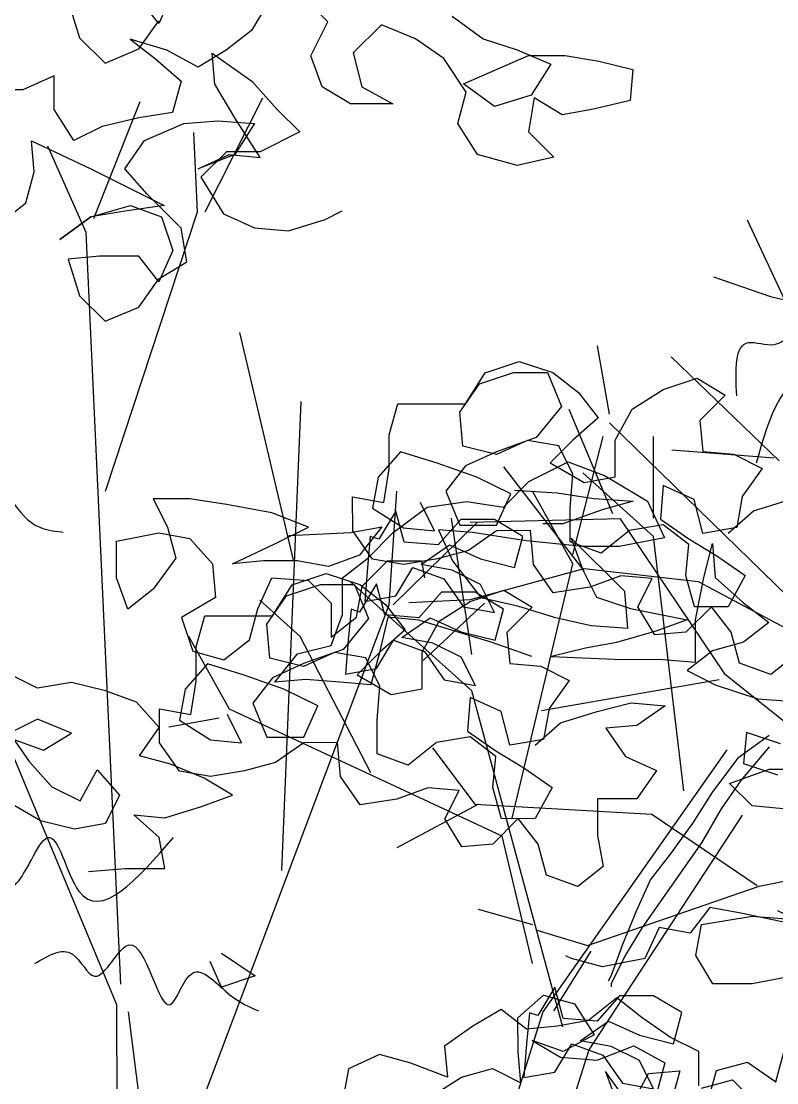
# Model space of a CAD drawing. Header units: metres. Extents: x 37 to 217, y 53 to 242.
# Drawn here: x 42.507 to 44.484, y 64.579 to 67.358 of the extents above; entities that cross this region are included whole.
import ezdxf

# ---------------------------------------------------------------- set-up
doc = ezdxf.new("R2010")
doc.units = ezdxf.units.M
doc.layers.add('DGPRO_Arboles existentes', color=7, linetype='Continuous')

# ---------------------------------------------------------------- blocks, each defined once
blk = doc.blocks.new('Celtis tala VISTA 250 gris')
at = {"color": 252}
for p, q in [((2389.6568, 1080.8806), (2389.8073, 1081.1786)), ((2389.6568, 1080.8806), (2389.8073, 1081.1786)), ((2389.3658, 1080.8625), (2389.4862, 1081.1695)), ((2389.3658, 1080.8625), (2389.4862, 1081.1695)), ((2389.6367, 1080.8806), (2389.6267, 1081.0883)), ((2389.6367, 1080.8806), (2389.6267, 1081.0883)), ((2389.3457, 1080.8264), (2389.2454, 1081.0522)), ((2389.3457, 1080.8264), (2389.2454, 1081.0522)), ((2385.5044, 1080.9338), (2385.6154, 1080.6965)), ((2385.5044, 1080.9338), (2385.6154, 1080.6965)), ((2389.3959, 1080.1493), (2389.6367, 1080.8806)), ((2389.3959, 1080.1493), (2389.6367, 1080.8806)), ((2389.436, 1078.8582), (2389.3457, 1080.8264)), ((2389.436, 1078.8582), (2389.3457, 1080.8264)), ((2385.4163, 1080.7843), (2385.5655, 1080.7325)), ((2385.4163, 1080.7843), (2385.5655, 1080.7325)), ((2385.5655, 1080.7325), (2386.0361, 1080.6237)), ((2385.5655, 1080.7325), (2386.0361, 1080.6237)), ((2385.1445, 1080.4249), (2385.1134, 1080.6033)), ((2385.1445, 1080.4249), (2385.1134, 1080.6033)), ((2385.3055, 1080.575), (2385.5887, 1080.3027)), ((2385.3055, 1080.575), (2385.5887, 1080.3027)), ((2389.8876, 1079.9687), (2389.7471, 1080.5646)), ((2389.8876, 1079.9687), (2389.7471, 1080.5646)), ((2389.426, 1078.804), (2388.7336, 1080.4653)), ((2389.426, 1078.804), (2388.7336, 1080.4653)), ((2385.1532, 1080.1637), (2385.0386, 1080.4374)), ((2385.1532, 1080.1637), (2385.0386, 1080.4374)), ((2385.1447, 1080.4018), (2385.8046, 1079.7586)), ((2385.1447, 1080.4018), (2385.8046, 1079.7586)), ((2389.8575, 1079.1561), (2389.9077, 1080.384)), ((2389.8575, 1079.1561), (2389.9077, 1080.384)), ((2385.5754, 1080.3092), (2385.3073, 1080.3303)), ((2385.5754, 1080.3092), (2385.3073, 1080.3303)), ((2385.0783, 1080.0143), (2384.8678, 1080.2872)), ((2385.0783, 1080.0143), (2384.8678, 1080.2872)), ((2390.6185, 1079.9828), (2390.6978, 1080.2921)), ((2390.6185, 1079.9828), (2390.6978, 1080.2921)), ((2390.8299, 1080.078), (2390.8299, 1080.2921)), ((2390.8299, 1080.078), (2390.8299, 1080.2921)), ((2390.8299, 1080.0304), (2390.6449, 1080.1969)), ((2390.8299, 1080.0304), (2390.6449, 1080.1969)), ((2385.1731, 1080.1506), (2384.7796, 1080.141)), ((2385.1731, 1080.1506), (2384.7796, 1080.141)), ((2385.4475, 1079.7426), (2385.1731, 1080.1506)), ((2385.4475, 1079.7426), (2385.1731, 1080.1506)), ((2390.1385, 1079.8513), (2390.1585, 1080.1493)), ((2390.1385, 1079.8513), (2390.1585, 1080.1493)), ((2390.6185, 1079.9591), (2390.5128, 1080.1494)), ((2390.6185, 1079.9591), (2390.5128, 1080.1494)), ((2390.1485, 1079.8513), (2390.3693, 1080.068)), ((2390.1485, 1079.8513), (2390.3693, 1080.068)), ((2390.3542, 1079.7212), (2390.3014, 1080.078)), ((2390.3542, 1079.7212), (2390.3014, 1080.078)), ((2384.7812, 1079.9392), (2385.0782, 1080.0209)), ((2384.7812, 1079.9392), (2385.0782, 1080.0209)), ((2385.0782, 1080.0209), (2385.3762, 1079.9868)), ((2385.0782, 1080.0209), (2385.3762, 1079.9868)), ((2390.9092, 1079.3643), (2390.8299, 1080.0304)), ((2390.9092, 1079.3643), (2390.8299, 1080.0304)), ((2385.3762, 1079.9868), (2385.7839, 1079.7698)), ((2385.3762, 1079.9868), (2385.7839, 1079.7698)), ((2390.4599, 1079.293), (2390.6185, 1079.9591)), ((2390.4599, 1079.293), (2390.6185, 1079.9591)), ((2384.6191, 1079.9313), (2384.7812, 1079.9392)), ((2384.6191, 1079.9313), (2384.7812, 1079.9392)), ((2384.8176, 1079.9296), (2384.6567, 1079.7795)), ((2384.8176, 1079.9296), (2384.6567, 1079.7795)), ((2390.3542, 1079.626), (2390.0371, 1079.9115)), ((2390.3542, 1079.626), (2390.0371, 1079.9115)), ((2389.5263, 1078.2262), (2390.1385, 1079.8513)), ((2389.5263, 1078.2262), (2390.1385, 1079.8513)), ((2389.905, 1079.7688), (2389.7993, 1079.8639)), ((2389.905, 1079.7688), (2389.7993, 1079.8639)), ((2389.72, 1079.5784), (2389.6143, 1079.7688)), ((2389.72, 1079.5784), (2389.6143, 1079.7688)), ((2390.09, 1079.4119), (2389.905, 1079.7688)), ((2390.09, 1079.4119), (2389.905, 1079.7688)), ((2385.4315, 1079.7293), (2384.9665, 1079.6483)), ((2385.4315, 1079.7293), (2384.9665, 1079.6483)), ((2386, 1079.3004), (2385.4475, 1079.7426)), ((2386, 1079.3004), (2385.4475, 1079.7426)), ((2390.5921, 1078.7458), (2390.3542, 1079.626)), ((2390.5921, 1078.7458), (2390.3542, 1079.626)), ((2390.4335, 1079.2454), (2389.72, 1079.5784)), ((2390.4335, 1079.2454), (2389.72, 1079.5784)), ((2384.6816, 1079.5515), (2384.7919, 1079.4035)), ((2384.6816, 1079.5515), (2384.7919, 1079.4035)), ((2389.6936, 1079.5547), (2389.5614, 1079.5309)), ((2389.6936, 1079.5547), (2389.5614, 1079.5309)), ((2391.0215, 1079.4721), (2390.5399, 1078.7859)), ((2391.0215, 1079.4721), (2390.5399, 1078.7859)), ((2384.8018, 1079.4035), (2384.5877, 1079.2894)), ((2384.8018, 1079.4035), (2384.5877, 1079.2894)), ((2384.7919, 1079.4035), (2385.2552, 1079.3773)), ((2384.7919, 1079.4035), (2385.2552, 1079.3773)), ((2385.2552, 1079.3773), (2385.5312, 1079.1909)), ((2385.2552, 1079.3773), (2385.5312, 1079.1909)), ((2385.5364, 1079.1891), (2386.0014, 1079.2836)), ((2385.5364, 1079.1891), (2386.0014, 1079.2836)), ((2391.0617, 1079.3006), (2390.6603, 1078.6866)), ((2391.0617, 1079.3006), (2390.6603, 1078.6866)), ((2390.5128, 1078.9124), (2390.4335, 1079.2454)), ((2390.5128, 1078.9124), (2390.4335, 1079.2454)), ((2385.0865, 1079.0338), (2385.5364, 1079.1891)), ((2385.0865, 1079.0338), (2385.5364, 1079.1891)), ((2384.944, 1079.0878), (2384.8015, 1079.1283)), ((2384.944, 1079.0878), (2384.8015, 1079.1283)), ((2384.9515, 1079.0743), (2385.0865, 1079.0338)), ((2384.9515, 1079.0743), (2385.0865, 1079.0338)), ((2385.0959, 1079.0188), (2384.9979, 1078.8626)), ((2385.0959, 1079.0188), (2384.9979, 1078.8626)), ((2389.4267, 1078.2083), (2389.426, 1078.804)), ((2389.4267, 1078.2083), (2389.426, 1078.804)), ((2389.5163, 1078.3074), (2389.4561, 1078.7859)), ((2389.5163, 1078.3074), (2389.4561, 1078.7859)), ((2390.5399, 1078.7859), (2390.1291, 1077.4679)), ((2390.5399, 1078.7859), (2390.1291, 1077.4679)), ((2390.6603, 1078.6866), (2390.2495, 1077.3866)), ((2390.6603, 1078.6866), (2390.2495, 1077.3866))]:
    blk.add_line(p, q, dxfattribs=at)
for points in [[(2389.5719, 1081.4547), (2389.5351, 1081.3734), (2389.4833, 1081.4398)], [(2389.2986, 1081.4322), (2389.3282, 1081.3362), (2389.3948, 1081.2698), (2389.4834, 1081.3068), (2389.5351, 1081.3807)], [(2389.5719, 1081.4547), (2389.5351, 1081.3734), (2389.4833, 1081.4398)], [(2389.2986, 1081.4322), (2389.3282, 1081.3362), (2389.3948, 1081.2698), (2389.4834, 1081.3068), (2389.5351, 1081.3807)], [(2390.3028, 1081.3927), (2390.3841, 1081.3336), (2390.4728, 1081.3042), (2390.5614, 1081.2673), (2390.5098, 1081.186), (2390.4138, 1081.1564), (2390.3325, 1081.2154), (2390.5023, 1081.2894), (2390.5984, 1081.2895), (2390.687, 1081.2748), (2390.7757, 1081.2527), (2390.7684, 1081.1715), (2390.6724, 1081.1492), (2390.5911, 1081.1344), (2390.5172, 1081.1786), (2390.5025, 1081.09), (2390.5691, 1081.0235), (2390.473, 1081.0013), (2390.3696, 1081.0307), (2390.3178, 1081.112), (2390.3399, 1081.1932), (2390.2807, 1081.2818), (2390.2068, 1081.3335), (2390.1181, 1081.3703), (2390.0443, 1081.2964), (2390.0665, 1081.2078), (2390.1478, 1081.1635), (2390.037, 1081.1634), (2389.9631, 1081.2077), (2389.9335, 1081.2889), (2389.9777, 1081.3776), (2389.9112, 1081.444)], [(2389.8225, 1081.4292), (2389.7783, 1081.3553), (2389.7118, 1081.3035), (2389.638, 1081.2591), (2389.5567, 1081.3033), (2389.4606, 1081.3328), (2389.5271, 1081.2811), (2389.5937, 1081.2221), (2389.5716, 1081.1408), (2389.483, 1081.126), (2389.3869, 1081.1037), (2389.3131, 1081.0667), (2389.2613, 1081.1479), (2389.2612, 1081.2366), (2389.18, 1081.1996), (2389.0913, 1081.1995)], [(2389.1138, 1080.8449), (2389.1876, 1080.9041), (2389.2097, 1080.9853), (2389.2023, 1081.0666), (2389.3575, 1080.9929), (2389.5497, 1080.897), (2389.4462, 1080.8821), (2389.3576, 1080.8673), (2389.2764, 1080.8081), (2389.3576, 1080.8673), (2389.461, 1080.8969), (2389.5423, 1080.8674), (2389.5719, 1080.7788), (2389.5351, 1080.6975), (2389.4833, 1080.764), (2389.3799, 1080.7639), (2389.2986, 1080.7564), (2389.3282, 1080.6604), (2389.3948, 1080.594), (2389.4834, 1080.631), (2389.5351, 1080.7049), (2389.6089, 1080.7493), (2389.594, 1080.8379), (2389.5053, 1080.9265), (2389.4461, 1080.9929), (2389.4978, 1081.0669), (2389.6012, 1081.1113), (2389.6898, 1081.1188), (2389.7859, 1081.1115), (2389.7342, 1081.0302), (2389.6382, 1080.9931), (2389.7195, 1081.0301), (2389.8007, 1081.0228), (2389.7341, 1081.1262), (2389.6823, 1081.2148), (2389.6749, 1081.2961), (2389.7784, 1081.2223), (2389.8449, 1081.1485), (2389.9041, 1081.0894), (2389.8007, 1081.0376), (2389.7121, 1081.0375), (2389.6456, 1080.971), (2389.7048, 1080.875), (2389.7861, 1080.8381), (2389.8748, 1080.8308), (2389.9708, 1080.8605), (2390.0151, 1080.8827)], [(2390.3028, 1081.3927), (2390.3841, 1081.3336), (2390.4728, 1081.3042), (2390.5614, 1081.2673), (2390.5098, 1081.186), (2390.4138, 1081.1564), (2390.3325, 1081.2154), (2390.5023, 1081.2894), (2390.5984, 1081.2895), (2390.687, 1081.2748), (2390.7757, 1081.2527), (2390.7684, 1081.1715), (2390.6724, 1081.1492), (2390.5911, 1081.1344), (2390.5172, 1081.1786), (2390.5025, 1081.09), (2390.5691, 1081.0235), (2390.473, 1081.0013), (2390.3696, 1081.0307), (2390.3178, 1081.112), (2390.3399, 1081.1932), (2390.2807, 1081.2818), (2390.2068, 1081.3335), (2390.1181, 1081.3703), (2390.0443, 1081.2964), (2390.0665, 1081.2078), (2390.1478, 1081.1635), (2390.037, 1081.1634), (2389.9631, 1081.2077), (2389.9335, 1081.2889), (2389.9777, 1081.3776), (2389.9112, 1081.444)], [(2389.8225, 1081.4292), (2389.7783, 1081.3553), (2389.7118, 1081.3035), (2389.638, 1081.2591), (2389.5567, 1081.3033), (2389.4606, 1081.3328), (2389.5271, 1081.2811), (2389.5937, 1081.2221), (2389.5716, 1081.1408), (2389.483, 1081.126), (2389.3869, 1081.1037), (2389.3131, 1081.0667), (2389.2613, 1081.1479), (2389.2612, 1081.2366), (2389.18, 1081.1996), (2389.0913, 1081.1995)], [(2389.1138, 1080.8449), (2389.1876, 1080.9041), (2389.2097, 1080.9853), (2389.2023, 1081.0666), (2389.3575, 1080.9929), (2389.5497, 1080.897), (2389.4462, 1080.8821), (2389.3576, 1080.8673), (2389.2764, 1080.8081), (2389.3576, 1080.8673), (2389.461, 1080.8969), (2389.5423, 1080.8674), (2389.5719, 1080.7788), (2389.5351, 1080.6975), (2389.4833, 1080.764), (2389.3799, 1080.7639), (2389.2986, 1080.7564), (2389.3282, 1080.6604), (2389.3948, 1080.594), (2389.4834, 1080.631), (2389.5351, 1080.7049), (2389.6089, 1080.7493), (2389.594, 1080.8379), (2389.5053, 1080.9265), (2389.4461, 1080.9929), (2389.4978, 1081.0669), (2389.6012, 1081.1113), (2389.6898, 1081.1188), (2389.7859, 1081.1115), (2389.7342, 1081.0302), (2389.6382, 1080.9931), (2389.7195, 1081.0301), (2389.8007, 1081.0228), (2389.7341, 1081.1262), (2389.6823, 1081.2148), (2389.6749, 1081.2961), (2389.7784, 1081.2223), (2389.8449, 1081.1485), (2389.9041, 1081.0894), (2389.8007, 1081.0376), (2389.7121, 1081.0375), (2389.6456, 1080.971), (2389.7048, 1080.875), (2389.7861, 1080.8381), (2389.8748, 1080.8308), (2389.9708, 1080.8605), (2390.0151, 1080.8827)], [(2385.455, 1080.1129), (2385.5215, 1080.1721), (2385.6175, 1080.2017)], [(2385.6326, 1079.7954), (2385.5662, 1079.7436), (2385.4849, 1079.7731), (2385.4627, 1079.8543), (2385.4109, 1079.9208), (2385.3445, 1079.8542), (2385.2632, 1079.8468), (2385.2188, 1079.9206), (2385.2557, 1079.9945), (2385.1744, 1080.0018), (2385.0932, 1079.9722), (2384.9971, 1079.9573), (2384.9454, 1080.0312), (2384.9379, 1080.1198), (2384.8492, 1080.1197), (2384.7754, 1080.068), (2384.6942, 1080.0457), (2384.6055, 1080.0309), (2384.5242, 1080.0456), (2384.4725, 1080.1194), (2384.4724, 1080.208), (2384.5537, 1080.1933), (2384.5683, 1080.282), (2384.5683, 1080.3707), (2384.5904, 1080.4519), (2384.7677, 1080.4521), (2384.8193, 1080.5334), (2384.9079, 1080.5631), (2384.9966, 1080.5336), (2385.0631, 1080.4819), (2385.1149, 1080.4155), (2385.0485, 1080.3563), (2384.9894, 1080.2972), (2385.0781, 1080.2455), (2385.1594, 1080.2604), (2385.1593, 1080.3564), (2385.2036, 1080.4377), (2385.2848, 1080.4895), (2385.3734, 1080.5192), (2385.4473, 1080.4749), (2385.3809, 1080.4083), (2385.3883, 1080.3271), (2385.4696, 1080.3198), (2385.5435, 1080.2829), (2385.4919, 1080.209), (2385.4772, 1080.1277), (2385.3885, 1080.1128), (2385.3663, 1080.2015), (2385.285, 1080.2383), (2385.2777, 1080.1497), (2385.3516, 1080.098), (2385.4255, 1080.0538), (2385.4995, 1080.0021), (2385.4552, 1079.9208), (2385.3666, 1079.9207), (2385.3443, 1080.002), (2385.3516, 1080.0833), (2385.2851, 1080.1349), (2385.1965, 1080.1201), (2385.1226, 1080.0609), (2385.0413, 1080.0904), (2385.0413, 1080.179), (2385.0486, 1080.2677), (2385.0116, 1080.3415), (2384.9303, 1080.3562), (2384.849, 1080.3192), (2384.7604, 1080.3413), (2384.7529, 1080.4299), (2384.8046, 1080.5039), (2384.8932, 1080.5335), (2384.9818, 1080.5336), (2385.0189, 1080.445), (2384.9524, 1080.3636), (2384.849, 1080.3266), (2384.7678, 1080.2896), (2384.7162, 1080.223), (2384.7532, 1080.1344), (2384.8492, 1080.1345), (2384.8861, 1080.2158), (2384.7974, 1080.2601), (2384.6939, 1080.2969), (2384.5979, 1080.3264), (2384.5388, 1080.2598), (2384.5241, 1080.1785), (2384.6054, 1080.1269), (2384.6867, 1080.1196), (2384.6497, 1080.1934)], [(2385.455, 1080.1129), (2385.5215, 1080.1721), (2385.6175, 1080.2017)], [(2385.6326, 1079.7954), (2385.5662, 1079.7436), (2385.4849, 1079.7731), (2385.4627, 1079.8543), (2385.4109, 1079.9208), (2385.3445, 1079.8542), (2385.2632, 1079.8468), (2385.2188, 1079.9206), (2385.2557, 1079.9945), (2385.1744, 1080.0018), (2385.0932, 1079.9722), (2384.9971, 1079.9573), (2384.9454, 1080.0312), (2384.9379, 1080.1198), (2384.8492, 1080.1197), (2384.7754, 1080.068), (2384.6942, 1080.0457), (2384.6055, 1080.0309), (2384.5242, 1080.0456), (2384.4725, 1080.1194), (2384.4724, 1080.208), (2384.5537, 1080.1933), (2384.5683, 1080.282), (2384.5683, 1080.3707), (2384.5904, 1080.4519), (2384.7677, 1080.4521), (2384.8193, 1080.5334), (2384.9079, 1080.5631), (2384.9966, 1080.5336), (2385.0631, 1080.4819), (2385.1149, 1080.4155), (2385.0485, 1080.3563), (2384.9894, 1080.2972), (2385.0781, 1080.2455), (2385.1594, 1080.2604), (2385.1593, 1080.3564), (2385.2036, 1080.4377), (2385.2848, 1080.4895), (2385.3734, 1080.5192), (2385.4473, 1080.4749), (2385.3809, 1080.4083), (2385.3883, 1080.3271), (2385.4696, 1080.3198), (2385.5435, 1080.2829), (2385.4919, 1080.209), (2385.4772, 1080.1277), (2385.3885, 1080.1128), (2385.3663, 1080.2015), (2385.285, 1080.2383), (2385.2777, 1080.1497), (2385.3516, 1080.098), (2385.4255, 1080.0538), (2385.4995, 1080.0021), (2385.4552, 1079.9208), (2385.3666, 1079.9207), (2385.3443, 1080.002), (2385.3516, 1080.0833), (2385.2851, 1080.1349), (2385.1965, 1080.1201), (2385.1226, 1080.0609), (2385.0413, 1080.0904), (2385.0413, 1080.179), (2385.0486, 1080.2677), (2385.0116, 1080.3415), (2384.9303, 1080.3562), (2384.849, 1080.3192), (2384.7604, 1080.3413), (2384.7529, 1080.4299), (2384.8046, 1080.5039), (2384.8932, 1080.5335), (2384.9818, 1080.5336), (2385.0189, 1080.445), (2384.9524, 1080.3636), (2384.849, 1080.3266), (2384.7678, 1080.2896), (2384.7162, 1080.223), (2384.7532, 1080.1344), (2384.8492, 1080.1345), (2384.8861, 1080.2158), (2384.7974, 1080.2601), (2384.6939, 1080.2969), (2384.5979, 1080.3264), (2384.5388, 1080.2598), (2384.5241, 1080.1785), (2384.6054, 1080.1269), (2384.6867, 1080.1196), (2384.6497, 1080.1934)], [(2390.5111, 1079.7158), (2390.4077, 1079.7527), (2390.2155, 1079.8116), (2390.1343, 1079.8189), (2390.1122, 1079.7229), (2390.0901, 1079.6416), (2390.0088, 1079.6489), (2389.9202, 1079.6562), (2389.8389, 1079.6487), (2389.898, 1079.7227), (2389.9866, 1079.7449), (2390.0161, 1079.8262), (2390.016, 1079.9222), (2390.0824, 1079.974), (2390.1488, 1080.0406), (2390.2374, 1080.1071), (2390.3409, 1080.122), (2390.4369, 1080.1073), (2390.5033, 1080.1739), (2390.6067, 1080.2257), (2390.7028, 1080.1888), (2390.8137, 1080.1224), (2390.8581, 1080.0264), (2390.7399, 1080.0042), (2390.6439, 1080.0041), (2390.4961, 1080.0187), (2390.3557, 1080.0408), (2390.267, 1080.0481), (2390.3041, 1079.9668), (2390.378, 1079.8709), (2390.4741, 1079.8488), (2390.5702, 1079.8193), (2390.6662, 1079.7972), (2390.7623, 1079.7899), (2390.7548, 1079.886), (2390.6143, 1080.0262), (2390.6439, 1079.945), (2390.6809, 1079.8711), (2390.7696, 1079.8417), (2390.9174, 1079.8123), (2390.8361, 1079.7826), (2390.7327, 1079.753), (2390.6515, 1079.7381), (2390.5629, 1079.7159), (2390.7476, 1079.7087), (2390.8436, 1079.7088), (2390.9397, 1079.7015), (2390.9395, 1079.8123), (2390.9616, 1079.9231), (2390.9837, 1080.0118), (2390.9912, 1079.9231), (2391.0651, 1079.8567), (2391.1316, 1079.8051), (2391.0652, 1079.7533), (2390.984, 1079.731), (2390.9175, 1079.6793), (2390.9914, 1079.6424), (2391.1023, 1079.6056), (2391.1983, 1079.5983)], [(2391.1615, 1079.4874), (2391.0728, 1079.5169), (2391.0655, 1079.4356), (2391.1542, 1079.4061)], [(2391.169, 1079.3175), (2391.0878, 1079.3248), (2391.0286, 1079.3839), (2391.132, 1079.4209), (2391.228, 1079.421)], [(2390.5111, 1079.7158), (2390.4077, 1079.7527), (2390.2155, 1079.8116), (2390.1343, 1079.8189), (2390.1122, 1079.7229), (2390.0901, 1079.6416), (2390.0088, 1079.6489), (2389.9202, 1079.6562), (2389.8389, 1079.6487), (2389.898, 1079.7227), (2389.9866, 1079.7449), (2390.0161, 1079.8262), (2390.016, 1079.9222), (2390.0824, 1079.974), (2390.1488, 1080.0406), (2390.2374, 1080.1071), (2390.3409, 1080.122), (2390.4369, 1080.1073), (2390.5033, 1080.1739), (2390.6067, 1080.2257), (2390.7028, 1080.1888), (2390.8137, 1080.1224), (2390.8581, 1080.0264), (2390.7399, 1080.0042), (2390.6439, 1080.0041), (2390.4961, 1080.0187), (2390.3557, 1080.0408), (2390.267, 1080.0481), (2390.3041, 1079.9668), (2390.378, 1079.8709), (2390.4741, 1079.8488), (2390.5702, 1079.8193), (2390.6662, 1079.7972), (2390.7623, 1079.7899), (2390.7548, 1079.886), (2390.6143, 1080.0262), (2390.6439, 1079.945), (2390.6809, 1079.8711), (2390.7696, 1079.8417), (2390.9174, 1079.8123), (2390.8361, 1079.7826), (2390.7327, 1079.753), (2390.6515, 1079.7381), (2390.5629, 1079.7159), (2390.7476, 1079.7087), (2390.8436, 1079.7088), (2390.9397, 1079.7015), (2390.9395, 1079.8123), (2390.9616, 1079.9231), (2390.9837, 1080.0118), (2390.9912, 1079.9231), (2391.0651, 1079.8567), (2391.1316, 1079.8051), (2391.0652, 1079.7533), (2390.984, 1079.731), (2390.9175, 1079.6793), (2390.9914, 1079.6424), (2391.1023, 1079.6056), (2391.1983, 1079.5983)], [(2391.1615, 1079.4874), (2391.0728, 1079.5169), (2391.0655, 1079.4356), (2391.1542, 1079.4061)], [(2391.169, 1079.3175), (2391.0878, 1079.3248), (2391.0286, 1079.3839), (2391.132, 1079.4209), (2391.228, 1079.421)], [(2390.4664, 1080.1517), (2390.5772, 1080.1444), (2390.6733, 1080.1297), (2390.7767, 1080.1224), (2390.6955, 1080.1002), (2390.5921, 1080.0631), (2390.5404, 1080.0631)], [(2390.4664, 1080.1517), (2390.5772, 1080.1444), (2390.6733, 1080.1297), (2390.7767, 1080.1224), (2390.6955, 1080.1002), (2390.5921, 1080.0631), (2390.5404, 1080.0631)], [(2389.8755, 1080.0329), (2390.038, 1080.0405), (2390.1193, 1080.0553), (2390.0602, 1079.9814), (2389.979, 1079.9518), (2389.8977, 1079.9665), (2389.8091, 1079.9664), (2389.7278, 1079.9589), (2389.8386, 1080.0107), (2389.9272, 1080.0551), (2389.8311, 1080.092), (2389.7129, 1080.114), (2389.6168, 1080.1287), (2389.5208, 1080.1286), (2389.5578, 1080.0548), (2389.5801, 1079.9736), (2389.521, 1079.8922), (2389.4546, 1079.8405), (2389.425, 1079.9217), (2389.4249, 1080.0177), (2389.5357, 1080.04), (2389.6169, 1080.0253), (2389.6761, 1079.9589), (2389.6836, 1079.8702), (2389.595, 1079.8184), (2389.6246, 1079.7298), (2389.7059, 1079.7077), (2389.7723, 1079.7595), (2389.7944, 1079.8408), (2389.8313, 1079.9221), (2389.9273, 1079.9148), (2389.9865, 1079.8557), (2389.9866, 1079.7671), (2390.053, 1079.8188), (2390.0677, 1079.9001), (2390.1341, 1079.9667), (2390.2228, 1079.9668), (2390.2302, 1079.9224)], [(2389.8755, 1080.0329), (2390.038, 1080.0405), (2390.1193, 1080.0553), (2390.0602, 1079.9814), (2389.979, 1079.9518), (2389.8977, 1079.9665), (2389.8091, 1079.9664), (2389.7278, 1079.9589), (2389.8386, 1080.0107), (2389.9272, 1080.0551), (2389.8311, 1080.092), (2389.7129, 1080.114), (2389.6168, 1080.1287), (2389.5208, 1080.1286), (2389.5578, 1080.0548), (2389.5801, 1079.9736), (2389.521, 1079.8922), (2389.4546, 1079.8405), (2389.425, 1079.9217), (2389.4249, 1080.0177), (2389.5357, 1080.04), (2389.6169, 1080.0253), (2389.6761, 1079.9589), (2389.6836, 1079.8702), (2389.595, 1079.8184), (2389.6246, 1079.7298), (2389.7059, 1079.7077), (2389.7723, 1079.7595), (2389.7944, 1079.8408), (2389.8313, 1079.9221), (2389.9273, 1079.9148), (2389.9865, 1079.8557), (2389.9866, 1079.7671), (2390.053, 1079.8188), (2390.0677, 1079.9001), (2390.1341, 1079.9667), (2390.2228, 1079.9668), (2390.2302, 1079.9224)], [(2390.0888, 1080.0304), (2390.0815, 1079.9491), (2390.0742, 1079.8604), (2390.1554, 1079.8753), (2390.1997, 1079.9492), (2390.281, 1079.9197), (2390.3327, 1079.8459), (2390.414, 1079.8312), (2390.377, 1079.905), (2390.3031, 1079.9419), (2390.2218, 1079.9566), (2390.2957, 1080.0084), (2390.377, 1079.9715), (2390.4656, 1079.9494), (2390.4877, 1080.0307), (2390.4138, 1080.075), (2390.3252, 1080.0749), (2390.2661, 1080.0084), (2390.1774, 1080.0157), (2390.1552, 1080.0969), (2390.111, 1080.023), (2390.0888, 1080.0304)], [(2384.9501, 1079.5579), (2385.0165, 1079.617), (2385.1125, 1079.6467), (2385.2012, 1079.6689), (2385.2898, 1079.6616), (2385.216, 1079.6098), (2385.1347, 1079.6024), (2385.1865, 1079.5285), (2385.2678, 1079.4917), (2385.2162, 1079.4178), (2385.1127, 1079.4177), (2385.1128, 1079.3216), (2385.1277, 1079.2404), (2385.0612, 1079.1886), (2384.9799, 1079.2181), (2384.9577, 1079.2993), (2384.9059, 1079.3658), (2384.8395, 1079.2992), (2384.7582, 1079.2917), (2384.7138, 1079.3656), (2384.7507, 1079.4395), (2384.6694, 1079.4468), (2384.5882, 1079.4172), (2384.4922, 1079.4023), (2384.4404, 1079.4761), (2384.4329, 1079.5648), (2384.3443, 1079.5647), (2384.2704, 1079.5129), (2384.1892, 1079.4907), (2384.1006, 1079.4758), (2384.0193, 1079.4905), (2383.9675, 1079.5644), (2383.9674, 1079.653), (2384.0487, 1079.6383), (2384.0634, 1079.727), (2384.0633, 1079.8156), (2384.0854, 1079.8969), (2384.2627, 1079.8971), (2384.3143, 1079.9784), (2384.403, 1080.008), (2384.4916, 1079.9786), (2384.5582, 1079.9269), (2384.61, 1079.8605), (2384.5435, 1079.8013), (2384.4845, 1079.7421), (2384.5732, 1079.6905), (2384.6544, 1079.7054), (2384.6543, 1079.8014), (2384.6986, 1079.8827), (2384.7798, 1079.9345), (2384.8684, 1079.9641), (2384.9424, 1079.9199), (2384.8759, 1079.8533), (2384.8834, 1079.7721), (2384.9647, 1079.7648), (2385.0386, 1079.7279), (2384.9869, 1079.654), (2384.9722, 1079.5727), (2384.8836, 1079.5578), (2384.8613, 1079.6465), (2384.78, 1079.6833), (2384.7727, 1079.5947), (2384.8467, 1079.543), (2384.9206, 1079.4988), (2384.9945, 1079.4471), (2384.9503, 1079.3658), (2384.8616, 1079.3657), (2384.8394, 1079.447), (2384.8467, 1079.5282), (2384.7801, 1079.5799), (2384.6915, 1079.565), (2384.6177, 1079.5059), (2384.5364, 1079.5353), (2384.5363, 1079.624), (2384.5436, 1079.7127), (2384.5066, 1079.7865), (2384.4253, 1079.8012), (2384.3441, 1079.7642), (2384.2554, 1079.7863), (2384.2479, 1079.8749), (2384.2996, 1079.9488), (2384.3882, 1079.9785), (2384.4769, 1079.9786), (2384.5139, 1079.8899), (2384.4475, 1079.8086), (2384.3441, 1079.7716), (2384.2629, 1079.7346), (2384.2112, 1079.668), (2384.2482, 1079.5794), (2384.3443, 1079.5795), (2384.3811, 1079.6608), (2384.2924, 1079.705), (2384.189, 1079.7419), (2384.0929, 1079.7713), (2384.0339, 1079.7048), (2384.0192, 1079.6235), (2384.1005, 1079.5719), (2384.1817, 1079.5646), (2384.1447, 1079.6384)], [(2384.4682, 1079.914), (2384.4609, 1079.8327), (2384.4536, 1079.7441), (2384.5349, 1079.7589), (2384.5791, 1079.8328), (2384.6604, 1079.8033), (2384.7122, 1079.7295), (2384.7935, 1079.7148), (2384.7565, 1079.7887), (2384.6825, 1079.8255), (2384.6013, 1079.8402), (2384.6751, 1079.892), (2384.7564, 1079.8551), (2384.8451, 1079.8331), (2384.8672, 1079.9144), (2384.7932, 1079.9586), (2384.7046, 1079.9585), (2384.6455, 1079.892), (2384.5569, 1079.8993), (2384.5346, 1079.9805), (2384.4904, 1079.9066), (2384.4682, 1079.914)], [(2384.4682, 1079.914), (2384.4609, 1079.8327), (2384.4536, 1079.7441), (2384.5349, 1079.7589), (2384.5791, 1079.8328), (2384.6604, 1079.8033), (2384.7122, 1079.7295), (2384.7935, 1079.7148), (2384.7565, 1079.7887), (2384.6825, 1079.8255), (2384.6013, 1079.8402), (2384.6751, 1079.892), (2384.7564, 1079.8551), (2384.8451, 1079.8331), (2384.8672, 1079.9144), (2384.7932, 1079.9586), (2384.7046, 1079.9585), (2384.6455, 1079.892), (2384.5569, 1079.8993), (2384.5346, 1079.9805), (2384.4904, 1079.9066), (2384.4682, 1079.914)], [(2389.3518, 1079.1533), (2389.4478, 1079.1608), (2389.5512, 1079.1609), (2389.5364, 1079.2421), (2389.4698, 1079.3012), (2389.5511, 1079.2939), (2389.6471, 1079.3235), (2389.7284, 1079.3531), (2389.6545, 1079.3974), (2389.5658, 1079.4342), (2389.4845, 1079.4563), (2389.5361, 1079.5303), (2389.477, 1079.5967), (2389.3957, 1079.6262), (2389.307, 1079.6482), (2389.2184, 1079.6334), (2389.1444, 1079.6703)], [(2389.152, 1079.5003), (2389.2333, 1079.4709), (2389.3071, 1079.5153), (2389.2184, 1079.5521), (2389.1446, 1079.5151), (2389.1964, 1079.4413), (2389.2555, 1079.3749), (2389.3294, 1079.338), (2389.3737, 1079.4193), (2389.4329, 1079.3528), (2389.396, 1079.2789), (2389.3147, 1079.2641), (2389.2261, 1079.2862), (2389.1374, 1079.3378)], [(2391.1319, 1079.5095), (2391.0507, 1079.4504), (2390.9843, 1079.3617), (2390.9326, 1079.2803), (2390.8736, 1079.199), (2390.822, 1079.1325), (2390.7851, 1079.0512), (2390.7482, 1078.9625), (2390.7188, 1078.8812), (2390.7114, 1078.8664)], [(2391.1319, 1079.5095), (2391.0507, 1079.4504), (2390.9843, 1079.3617), (2390.9326, 1079.2803), (2390.8736, 1079.199), (2390.822, 1079.1325), (2390.7851, 1079.0512), (2390.7482, 1078.9625), (2390.7188, 1078.8812), (2390.7114, 1078.8664)], [(2391.1319, 1079.48), (2391.0581, 1079.3913), (2391.0065, 1079.3174), (2390.9549, 1079.2287), (2390.7999, 1079.0069), (2390.7557, 1078.933), (2390.7188, 1078.859), (2390.7188, 1078.8517)], [(2391.1319, 1079.48), (2391.0581, 1079.3913), (2391.0065, 1079.3174), (2390.9549, 1079.2287), (2390.7999, 1079.0069), (2390.7557, 1078.933), (2390.7188, 1078.859), (2390.7188, 1078.8517)], [(2391.1545, 1079.0515), (2391.2284, 1079.0147), (2391.2728, 1078.9334), (2391.2064, 1078.8817), (2391.0882, 1078.8594), (2390.9847, 1078.8593), (2390.9404, 1078.9331), (2390.9551, 1079.0144), (2391.088, 1079.0367), (2391.1767, 1079.0294), (2391.2653, 1079.0147), (2391.1619, 1079.022), (2391.0585, 1079.0441), (2390.9772, 1079.0588), (2390.9255, 1078.9922), (2390.8442, 1079.0069), (2390.8074, 1078.9256), (2390.6966, 1078.9034), (2390.6153, 1078.9254), (2390.6005, 1078.9328)], [(2391.1545, 1079.0515), (2391.2284, 1079.0147), (2391.2728, 1078.9334), (2391.2064, 1078.8817), (2391.0882, 1078.8594), (2390.9847, 1078.8593), (2390.9404, 1078.9331), (2390.9551, 1079.0144), (2391.088, 1079.0367), (2391.1767, 1079.0294), (2391.2653, 1079.0147), (2391.1619, 1079.022), (2391.0585, 1079.0441), (2390.9772, 1079.0588), (2390.9255, 1078.9922), (2390.8442, 1079.0069), (2390.8074, 1078.9256), (2390.6966, 1078.9034), (2390.6153, 1078.9254), (2390.6005, 1078.9328)], [(2389.6992, 1078.9394), (2389.7879, 1078.8804), (2389.6993, 1078.8507), (2389.6697, 1078.9172)], [(2389.6992, 1078.9394), (2389.7879, 1078.8804), (2389.6993, 1078.8507), (2389.6697, 1078.9172)], [(2385.2027, 1078.6172), (2385.2469, 1078.6985), (2385.3282, 1078.706), (2385.284, 1078.5434)], [(2385.4021, 1078.6248), (2385.4242, 1078.7061), (2385.5055, 1078.7283), (2385.5794, 1078.6767), (2385.6015, 1078.758), (2385.6162, 1078.8392), (2385.7048, 1078.8467), (2385.7935, 1078.8468), (2385.8821, 1078.8321), (2385.8379, 1078.7508), (2385.7788, 1078.6916), (2385.8159, 1078.6178)], [(2390.5048, 1078.7834), (2390.4974, 1078.7021), (2390.4901, 1078.6135), (2390.5714, 1078.6283), (2390.6156, 1078.7023), (2390.6969, 1078.6728), (2390.7487, 1078.5989), (2390.83, 1078.5842), (2390.793, 1078.6581), (2390.7191, 1078.695), (2390.6378, 1078.7097), (2390.7116, 1078.7614), (2390.7929, 1078.7246), (2390.8816, 1078.7025), (2390.9037, 1078.7838), (2390.8298, 1078.828), (2390.7411, 1078.828), (2390.6821, 1078.7614), (2390.5934, 1078.7687), (2390.5712, 1078.85), (2390.5269, 1078.776), (2390.5048, 1078.7834)], [(2390.5048, 1078.7834), (2390.4974, 1078.7021), (2390.4901, 1078.6135), (2390.5714, 1078.6283), (2390.6156, 1078.7023), (2390.6969, 1078.6728), (2390.7487, 1078.5989), (2390.83, 1078.5842), (2390.793, 1078.6581), (2390.7191, 1078.695), (2390.6378, 1078.7097), (2390.7116, 1078.7614), (2390.7929, 1078.7246), (2390.8816, 1078.7025), (2390.9037, 1078.7838), (2390.8298, 1078.828), (2390.7411, 1078.828), (2390.6821, 1078.7614), (2390.5934, 1078.7687), (2390.5712, 1078.85), (2390.5269, 1078.776), (2390.5048, 1078.7834)], [(2390.2462, 1078.5631), (2390.3275, 1078.6149), (2390.4087, 1078.6371), (2390.4826, 1078.6003), (2390.4752, 1078.6815), (2390.4751, 1078.7702), (2390.5415, 1078.8293), (2390.6228, 1078.8072), (2390.6746, 1078.726), (2390.5934, 1078.6816), (2390.5121, 1078.7111), (2390.586, 1078.6668), (2390.682, 1078.6595), (2390.778, 1078.6966), (2390.8593, 1078.6523), (2390.8373, 1078.571)], [(2390.756, 1078.5562), (2390.7042, 1078.63), (2390.7338, 1078.5488)], [(2390.9481, 1078.5933), (2390.948, 1078.6819), (2390.8741, 1078.7188), (2390.8001, 1078.7705), (2390.7336, 1078.8221), (2390.6598, 1078.763), (2390.5785, 1078.7481), (2390.4973, 1078.7406), (2390.4307, 1078.7923), (2390.3569, 1078.7479), (2390.2831, 1078.6961), (2390.2905, 1078.6149), (2390.1944, 1078.6517), (2390.1132, 1078.6738), (2390.0319, 1078.6368), (2390.0172, 1078.5555)], [(2390.9554, 1078.5859), (2391.0367, 1078.6082), (2391.1032, 1078.5417)], [(2390.9554, 1078.5859), (2391.0367, 1078.6082), (2391.1032, 1078.5417)]]:
    blk.add_lwpolyline(points, dxfattribs=at)
for points in [[(2385.4775, 1080.473), (2385.5085, 1080.6122), (2385.5755, 1080.6071), (2385.6323, 1080.6896), (2385.6374, 1080.8133), (2385.7561, 1080.8082), (2385.7819, 1080.9061), (2385.8128, 1080.9474), (2386.014, 1080.9371), (2386.0088, 1081.0556)], [(2385.4775, 1080.473), (2385.5085, 1080.6122), (2385.5755, 1080.6071), (2385.6323, 1080.6896), (2385.6374, 1080.8133), (2385.7561, 1080.8082), (2385.7819, 1080.9061), (2385.8128, 1080.9474), (2386.014, 1080.9371), (2386.0088, 1081.0556)], [(2385.5291, 1080.2977), (2385.7045, 1080.5246), (2385.8438, 1080.4885), (2385.8386, 1080.6483), (2385.885, 1080.6741), (2385.9727, 1080.669), (2386.0192, 1080.6896), (2386.1017, 1080.7308), (2386.1688, 1080.7205), (2386.2255, 1080.7772), (2386.2926, 1080.7463), (2386.339, 1080.7566), (2386.4267, 1080.736), (2386.5195, 1080.7514)], [(2385.5291, 1080.2977), (2385.7045, 1080.5246), (2385.8438, 1080.4885), (2385.8386, 1080.6483), (2385.885, 1080.6741), (2385.9727, 1080.669), (2386.0192, 1080.6896), (2386.1017, 1080.7308), (2386.1688, 1080.7205), (2386.2255, 1080.7772), (2386.2926, 1080.7463), (2386.339, 1080.7566), (2386.4267, 1080.736), (2386.5195, 1080.7514)], [(2388.7981, 1080.215), (2388.8641, 1080.2398), (2389.0127, 1080.1243), (2389.0704, 1080.182), (2389.2024, 1080.0666), (2389.2849, 1080.0418)], [(2388.7981, 1080.215), (2388.8641, 1080.2398), (2389.0127, 1080.1243), (2389.0704, 1080.182), (2389.2024, 1080.0666), (2389.2849, 1080.0418)], [(2388.3773, 1079.1182), (2388.5836, 1079.1842), (2388.6826, 1079.1677), (2388.7899, 1079.2419), (2388.8889, 1079.0687), (2388.9301, 1079.1677), (2389.1282, 1079.1017), (2389.2024, 1079.1842), (2389.2437, 1079.2419), (2389.3262, 1079.1017), (2389.5737, 1079.2419)], [(2388.3773, 1079.1182), (2388.5836, 1079.1842), (2388.6826, 1079.1677), (2388.7899, 1079.2419), (2388.8889, 1079.0687), (2388.9301, 1079.1677), (2389.1282, 1079.1017), (2389.2024, 1079.1842), (2389.2437, 1079.2419), (2389.3262, 1079.1017), (2389.5737, 1079.2419)], [(2389.2107, 1078.9121), (2389.3097, 1078.9368), (2389.3675, 1078.8791), (2389.4582, 1078.9615), (2389.5655, 1078.8049), (2389.6232, 1078.8873), (2389.7222, 1078.8296), (2389.7965, 1078.7884)], [(2389.2107, 1078.9121), (2389.3097, 1078.9368), (2389.3675, 1078.8791), (2389.4582, 1078.9615), (2389.5655, 1078.8049), (2389.6232, 1078.8873), (2389.7222, 1078.8296), (2389.7965, 1078.7884)]]:
    blk.add_spline(points, degree=3, dxfattribs=at)

msp = doc.modelspace()

# ---------------------------------------------------------------- block references
at = {"layer": 'DGPRO_Arboles existentes'}
for p in [(-2346.6683, -1014.0216), (-2341.0982, -1014.0958)]:
    msp.add_blockref('Celtis tala VISTA 250 gris', p, dxfattribs=at)

doc.saveas('drawing.dxf')
